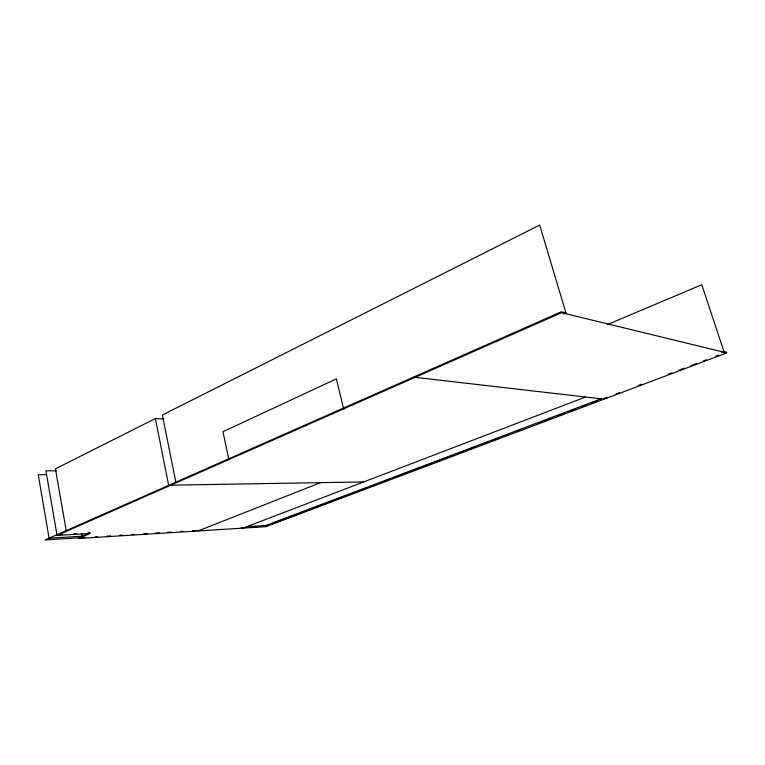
<?xml version="1.0" encoding="UTF-8"?>
<svg xmlns="http://www.w3.org/2000/svg" width="765" height="765" viewBox="0 0 765 765"><rect width="100%" height="100%" fill="white"/><g stroke="black" fill="none" stroke-linecap="round" stroke-linejoin="round"><path stroke-width="1.15" d="M163.7 418.933L155.371 418.541L55.434 468.849L66.373 531.503M563.738 313.86L565.918 312.895L539.698 225.063L162.371 415.013L175.835 482.065M46.493 474.654L38.25 474.702L49.084 538.225L82.19 536.198L90.06 532.803L87.774 532.937M607.267 324.618L701.773 284.752L723.958 351.584L726.52 352.206L724.292 353.048M198.078 530.958L320.554 482.658M243.002 528.127L585.569 397.025M721.72 352.426L723.958 351.584M601.022 398.804L265.904 525.469L246.846 526.645M265.723 526.157L267.96 525.316M271.307 524.054L299.201 513.525M301.429 512.684L309.242 509.729M311.47 508.888L321.51 505.101M323.748 504.259L331.551 501.314M336.017 499.622L343.829 496.676M348.295 494.993L353.87 492.89M358.336 491.197L366.139 488.252M370.604 486.569L376.189 484.465M382.882 481.931L389.576 479.406M395.151 477.303L401.845 474.778M405.192 473.516L408.539 472.244M410.776 471.403L420.817 467.616M423.045 466.774L430.858 463.82M435.314 462.137L443.126 459.191M445.364 458.35L453.167 455.405M457.633 453.712L465.445 450.767M469.901 449.084L475.486 446.98M482.18 444.446L487.754 442.342M492.22 440.659L497.795 438.555M504.489 436.021L507.836 434.759M516.767 431.393L520.114 430.131M539.076 422.969L542.423 421.706M544.661 420.865L552.473 417.91M556.93 416.227L564.742 413.282M569.208 411.599L574.783 409.495M581.477 406.961L587.061 404.857M591.517 403.174L597.102 401.07M603.795 398.536L607.142 397.274M616.064 393.908L619.411 392.646M638.383 385.484L641.73 384.221M668.505 374.114L671.852 372.851M678.545 370.317L684.13 368.214M690.824 365.689L696.399 363.585M703.092 361.051L706.439 359.789M715.371 356.423L718.718 355.161M85.594 537.413L45.202 539.937L561.309 311.766L565.918 312.895M95.099 536.82L97.48 536.676M106.985 536.083L110.543 535.854M120.048 535.261L122.429 535.118M131.934 534.525L134.305 534.372M143.81 533.779L147.377 533.559M155.697 533.033L159.263 532.813M167.573 532.297L171.14 532.067M180.645 531.474L183.026 531.331M192.531 530.738L196.089 530.508M241.071 527.697L244.59 527.477M252.813 526.97L257.509 526.674M62.606 534.41L56.945 534.745L45.929 470.81L56.524 470.791M74.042 533.74L76.337 533.607M170.825 485.182L363.71 481.931M415.108 377.336L604.054 399.158M343.753 409.428L336.37 378.895L222.95 431.718L228.735 458.828M155.371 418.541L168.635 485.201M81.778 533.865L82.19 536.198M561.577 312.684L57.059 535.404L90.174 533.444L78.413 538.503L265.838 526.683L726.75 352.895L561.577 312.684"/></g></svg>
